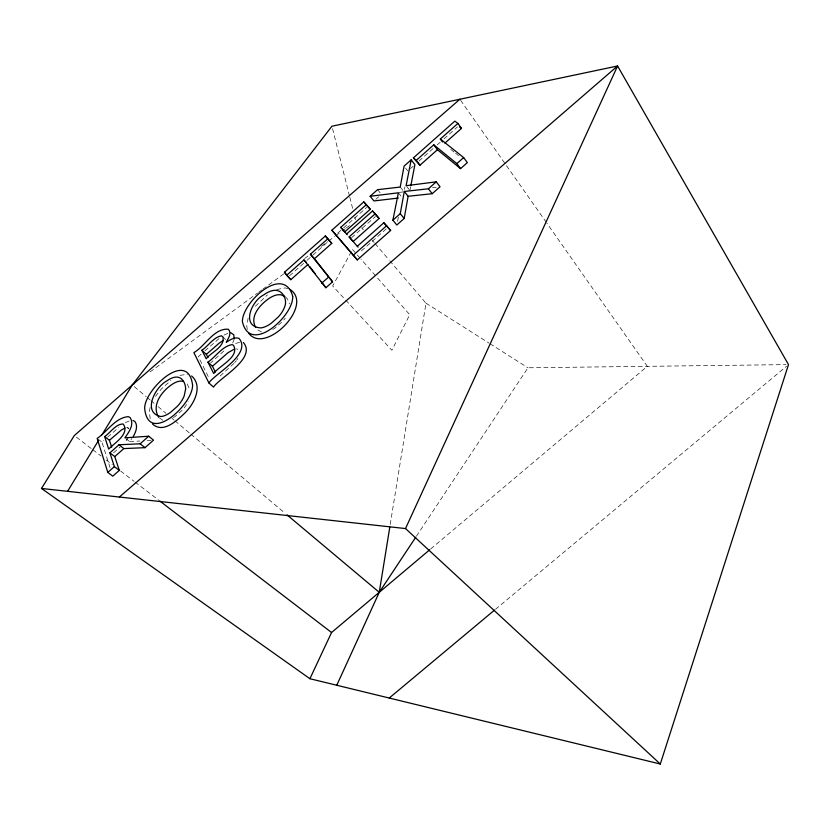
<?xml version="1.0" encoding="UTF-8"?>
<svg xmlns="http://www.w3.org/2000/svg" width="830" height="830" viewBox="0 0 830 830"><rect width="100%" height="100%" fill="white"/><g stroke="black" fill="none" stroke-linecap="round" stroke-linejoin="round"><path stroke-width="0.62" stroke-dasharray="4.15 3.11" d="M390.214 524.498L425.977 303.168L390.048 261.108M150.106 407.499L149.348 412.022L150.292 419.409M404.469 189.385L404.916 186.926M409.916 190.516L410.622 186.823M397.56 221.257L398.545 216.277M248.129 318.191L246.728 325.733L247.309 329.707M232.68 342.925L233.998 339.812M351.308 251.698L332.674 285.976L344.865 299.215M128.536 437.286L125.174 442.058M416.442 536.18L527.984 367.783L785.906 364.629M125.849 438.593L129.698 441.643L131.835 438.541M236.789 360.033L237.899 358.425M155.459 396.356L161.414 388.897L170.949 380.441M255.36 306.26L267.364 294.961M234.703 362.575L236.228 360.832M223.747 351.069L210.716 362.897M233.936 363.436L218.3 377.681M110.068 467.664L101.955 442.131L103.833 440.46M107.599 437.12L118.752 427.471M201.151 354.182L198.329 356.672L209.575 379.206M204.896 350.851L219.348 338.339M289.597 275.757L306.083 261.139M307.058 260.278L311.904 255.972M312.879 255.111L327.435 242.204M337.779 233.033L342.593 228.758M343.558 227.908L366.704 207.386M375.824 199.304L378.605 196.835M410.477 168.583L413.133 166.228M419.005 161.01L433.416 148.238M437.265 144.825L440.149 142.272M443.988 138.869L457.444 126.938M351.536 237.722L375.482 216.516M113.544 452.838L120.008 447.121M361.372 250.909L386.863 228.364M430.697 548.941L647.327 366.321L546.908 223.249M495.51 609.282L786.518 366.258M150.043 371.964L257.611 293.032M258.659 292.264L261.792 289.971M262.83 289.203L283.725 273.879M304.61 258.545L308.791 255.484M321.324 246.292L327.591 241.686M328.628 240.928L334.895 236.322M335.943 235.564L341.161 231.726M342.209 230.958L345.342 228.665M346.39 227.897L349.523 225.594M223.986 335.081L228.624 332.965M125.278 422.626L129.822 420.758M235.647 343.495L239.943 342.157M276.753 289.566L284.96 287.927L288.55 288.612M179.965 375.357L187.549 374.257M432.503 187.715L436.258 187.248M398.991 192.404L404.023 191.855M129.698 441.643L139.731 441.01M147.252 440.533L151.019 440.294M126.606 427.626L128.868 428.446L126.969 426.921M261.512 331.959L257.528 329.811M162.888 420.271L159.36 417.915M236.519 348.797L237.878 349.451M425.977 303.168L488.922 343.039M490.001 343.724L527.984 367.783M76.36 437.14L91.798 448.957M92.825 449.746L101.063 456.044M106.209 459.986L112.382 464.717M120.609 471.015L133.993 481.255M135.02 482.043L158.686 500.168M98.116 439.153L101.955 442.131M450.783 149.4L454.674 152.513M455.649 153.291L458.575 155.625M134.273 386.656L146.173 396.647M147.169 397.477L150.137 399.977M151.133 400.807L154.11 403.307M158.074 406.638L166.01 413.299M171.966 418.299L173.947 419.959M174.933 420.789L189.811 433.281M190.807 434.111L285.032 513.21M222.98 337.022L225.625 339.522M345.737 300.159L391.895 350.281L409.719 314.715L361.05 259.219M285.551 296.881L287.543 299.142L289.504 303.915M352.511 249.488L360.199 258.244M361.631 227.845L363.301 229.806M372.494 240.565L374.174 242.516M375.004 243.501L389.208 260.122M377.557 189.676L380.628 193.432M398.39 192.799L401.461 196.637M400.205 187.061L403.266 190.89M406.866 186.667L409.149 189.551M405.569 168.065L407.821 170.939M460.619 100.306L546.161 222.181M187.227 383.968L189.883 389.695M332.56 128.723L349.503 196.056M349.824 197.301L352.646 208.527M354.846 217.263L355.468 219.753M173.429 417.604A18.883 9.275 -47.8 0 0 175.12 416.463L182.092 410.3A18.81 9.244 -47.7 0 0 188.12 401.637M272.8 329.458A18.82 9.462 -44.5 0 0 275.425 327.736L282.48 321.501A18.748 9.431 -44.4 0 0 285.25 318.16"/><path stroke-width="1.25" d="M234.133 338.889L233.77 334.781L230.833 332.757M389.81 527.06L379.258 592.309L336.762 685.258M398.379 198.048L373.977 200.943L370.118 196.274L398.39 192.799L392.881 220.199L396.823 224.992L404.179 218.487L408.132 196.285L404.293 191.471L428.394 188.784L436.238 181.843L440.025 186.781L432.202 193.701L408.132 196.285M392.881 220.199L400.257 213.673L404.293 191.471M410.86 185.588L414.896 164.651L411.182 159.837L404.075 166.145L400.205 187.061L377.557 189.676L370.118 196.274M411.182 159.837L406.098 185.702L436.238 181.843M459.872 99.247L74.306 435.563L41.5 488.455L309.901 678.722L660.296 764.015L788.5 364.598L617.582 65.985L331.927 126.222L132.281 384.985L101.955 434.837M41.5 488.455L405.517 528.565L617.582 65.985L119.364 497.035M309.901 678.722L331.564 632.512L429.712 549.782M133.267 436.476C135.819 432.088 138.299 425.998 134.813 421.401L133.018 420.478M67.583 491.329L98.583 440.377M415.726 537.259L379.258 592.309L287.014 514.88M286.651 275.301L284.472 272.25L325.36 235.979L331.782 243.377L314.487 258.701L332.571 281.806L325.889 287.72L303.956 259.956L286.651 275.301L290.822 279.689L308.065 264.397M357.315 246.261L383.854 222.772L390.629 230.46L357.336 259.904L331.855 230.211L363.789 201.887L370.273 209.253L344.74 231.892L340.757 227.327L366.393 204.595M457.921 123.421L440.325 139.025L463.659 157.586L467.342 162.638L460.557 168.635L437.441 149.722L419.959 165.222L413.382 157.897L454.84 121.118L457.921 123.421L461.49 128.411L444.88 143.123M104.632 436.549C110.587 432.617 115.391 424.14 123.162 423.954C130.269 433.696 114.301 443.168 108.689 449.072L104.632 436.549L109.425 440.294L111.677 447.142M201.877 350.281C208.444 345.903 213.31 337.364 221.434 335.787L222.98 337.022C224.982 347.116 211.214 352.096 206.214 358.788L201.877 350.281L206.338 354.369L207.977 357.564M332.571 281.806L310.41 254.239L327.757 238.853L325.36 235.979M413.382 157.897L416.245 160.377L433.789 144.825L456.842 163.614L460.557 168.635M109.425 440.294L121.336 430.065L124.894 428.062M206.338 354.369L219.317 343.049L223.332 340.445M346.577 233.967L372.525 210.976L375.212 213.777L379.134 218.487L353.144 241.499L349.129 236.892L375.212 213.777M207.925 362.15C215.935 356.713 222.004 346.349 232.068 344.606L233.427 345.249C240.192 357.076 218.726 365.895 213.725 373.552L207.925 362.15L212.439 366.269L215.364 371.975M119.313 470.392L114.364 466.616L109.902 452.827L118.991 444.776L140.156 443.791L148.705 436.238L153.519 440.139L145.011 447.671L123.836 448.584L114.779 456.593L119.313 470.392L112.776 476.171L107.807 472.415L97.162 438.406C107.361 431.652 115.111 417.739 128.308 416.65L130.092 417.563C134.657 424.369 128.847 432.285 124.884 437.825L148.705 436.238M212.439 366.269L228.136 352.594L234.724 348.932M107.807 472.415L114.364 466.616M208.911 382.972C214.555 373.842 252.413 354.202 238.967 338.298C234.371 336.793 229.972 340.02 226.268 342.271C227.97 338.868 231.238 334.739 229.391 330.599L228.146 329.199C213.767 328.234 205.103 346.224 193.867 352.626L208.911 382.972L213.518 387.091C219.182 377.992 256.916 358.384 243.387 342.52M321.677 283.196L328.389 277.251M353.248 255.267L386.666 225.698M456.842 163.614L463.659 157.586M389.249 698.03L494.524 610.112M132.281 384.985L134.377 383.46M273.506 290.438C282.262 288.85 287.927 299.63 284.607 306.986A18.81 9.389 -44.4 0 1 278.133 317.133L271.068 323.399A18.893 9.421 -44.5 0 1 260.962 327.912C240.337 326.761 251.77 300.564 263.67 294.94A18.384 9.068 -44.4 0 1 273.506 290.438M183.005 381.219L180.359 381.063A18.374 8.943 -47.6 0 0 171.042 385.11C161.394 391.905 151.278 405.476 158.727 417.272M289.597 289.193C315.068 304.714 265.278 355.209 248.886 333.37M284.783 296.393L280.644 294.702L277.728 294.775A18.312 9.109 -44.4 0 0 267.914 299.236C259.603 305.326 249.602 316.593 255.64 327.394M459.426 126.855L461.49 128.411M159.713 500.957L331.564 632.512M109.902 452.827L114.779 456.593M118.991 444.776L123.836 448.584M191.626 375.98C203.215 386.22 194.22 403.764 185.246 412.645C177.413 420.208 163.168 434.09 152.461 423.912M140.156 443.791L145.011 447.671M405.517 528.565L660.296 764.015M370.273 209.253L363.789 201.887M379.134 218.487L372.525 210.976M390.629 230.46L383.854 222.772M284.472 272.25L290.822 279.689M303.956 259.956L306.426 262.622M310.41 254.239L314.487 258.701M327.757 238.853L331.782 243.377M331.855 230.211L357.336 259.904M340.757 227.327L347.241 234.755M349.129 236.892L358.083 247.143M400.257 213.673L404.179 218.487M428.394 188.784L432.202 193.701M416.245 160.377L419.959 165.222M309.611 266.43L315.037 273.526M321.241 281.64L325.889 287.72M433.789 144.825L437.441 149.722M440.325 139.025L442.504 141.972M292.7 296.237C293.903 315.96 249.965 355.499 242.381 321.511C242.215 302.265 283.601 264.023 292.7 296.237M185.64 388.917L184.219 395.848A18.883 9.203 -47.7 0 1 177.402 406.285L170.399 412.479A18.955 9.234 -47.7 0 1 160.833 416.546C141.847 412.479 155.386 386.988 166.467 381.146A18.436 8.902 -47.5 0 1 175.794 377.069C182.175 376.415 185.65 383.429 185.64 388.917M192.57 384.881C193.463 404.127 147.948 446.125 144.659 408.132C144.659 389.54 187.673 348.642 192.57 384.881"/></g></svg>
